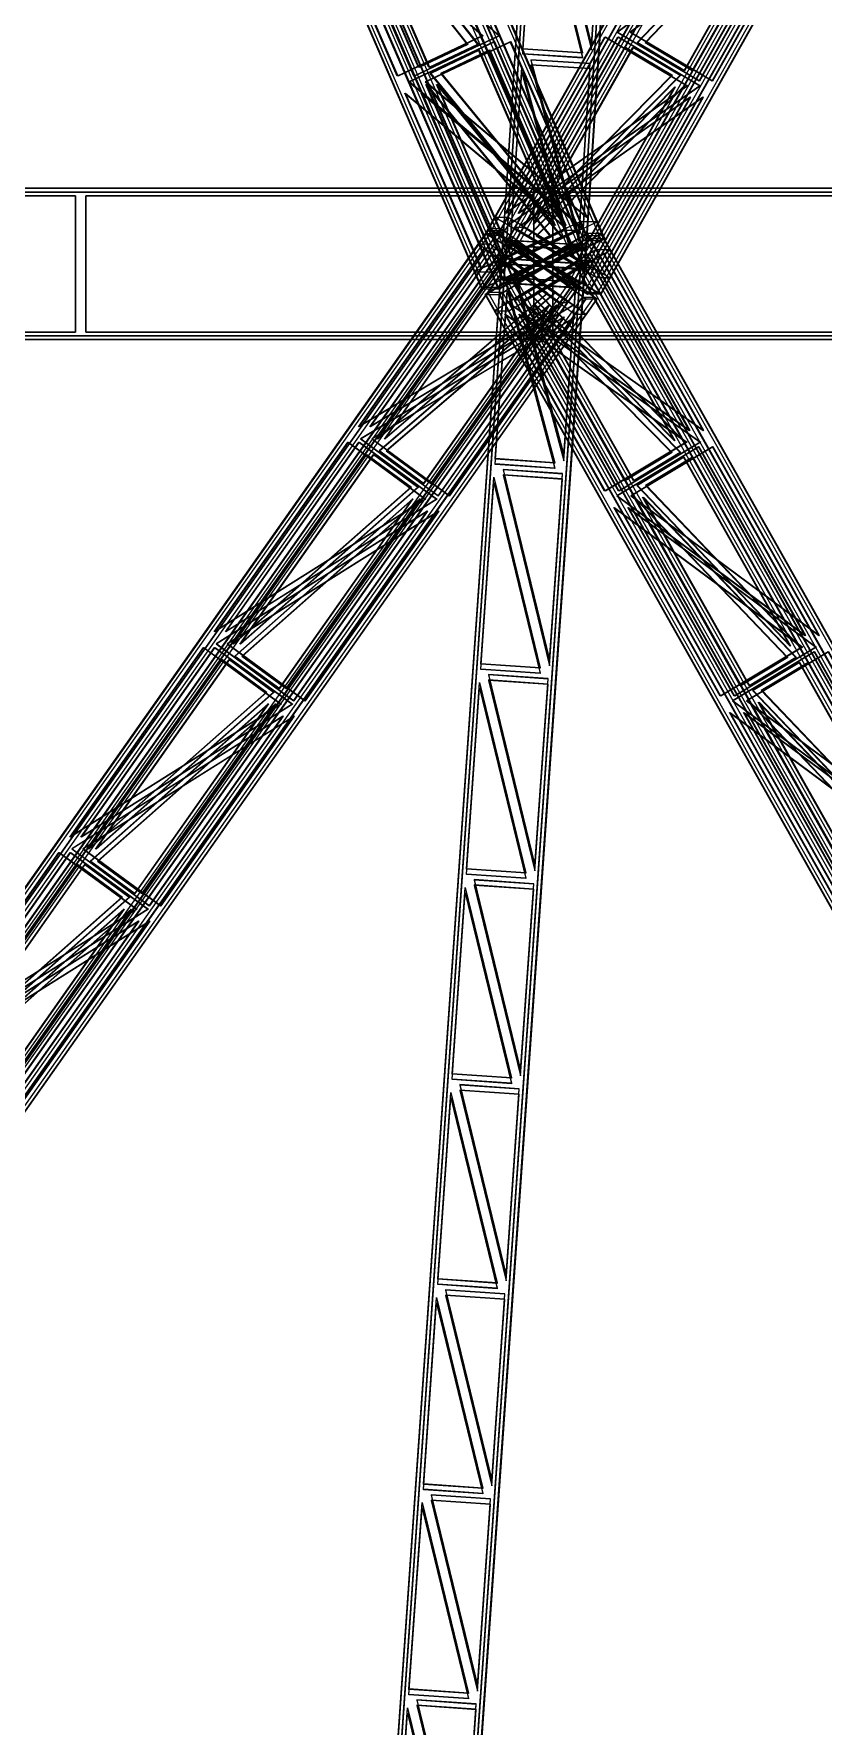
# Model space of a CAD drawing. Header units: millimetres. Extents: x -48000 to 1060615, y -2000 to 333000.
# Drawn here: x -10031 to -5857, y 85275 to 94216 of the extents above; entities that cross this region are included whole.
import ezdxf

# ---------------------------------------------------------------- set-up
doc = ezdxf.new("R2010")
doc.units = ezdxf.units.MM
doc.layers.add('D-STR-STRC', color=7, linetype='Continuous', lineweight=25)

msp = doc.modelspace()

# ---------------------------------------------------------------- linework, layer by layer
at = {"layer": 'D-STR-STRC'}
for points in [[(-7104.4, 93132.14), (-7662.77, 92867.86), (-13309.02, 105867.86), (-12750.65, 106132.14)], [(-7099.81, 93132.14), (-7658.18, 92867.86), (-13304.43, 105867.86), (-12746.06, 106132.14)], [(-7017.17, 93132.14), (-7575.54, 92867.86), (-13221.79, 105867.86), (-12663.42, 106132.14)], [(-7012.57, 93132.14), (-7570.95, 92867.86), (-13217.2, 105867.86), (-12658.82, 106132.14)], [(-7643.44, 93160.39), (-7103.79, 92839.61), (233.89, 105839.61), (-305.77, 106160.39)], [(-7639.85, 93160.39), (-7100.19, 92839.61), (237.48, 105839.61), (-302.17, 106160.39)], [(-7575.15, 93160.39), (-7035.5, 92839.61), (302.17, 105839.61), (-237.48, 106160.39)], [(-7571.56, 93160.39), (-7031.91, 92839.61), (305.77, 105839.61), (-233.89, 106160.39)], [(-7184.59, 93086.72), (-7551.02, 92913.28), (-13197.27, 105913.28), (-12830.84, 106086.72)], [(-7180, 93086.72), (-7546.43, 92913.28), (-13192.68, 105913.28), (-12826.25, 106086.72)], [(-7128.92, 93086.72), (-7495.35, 92913.28), (-13141.6, 105913.28), (-12775.17, 106086.72)], [(-7124.33, 93086.72), (-7490.76, 92913.28), (-13137.01, 105913.28), (-12770.58, 106086.72)], [(-7538.33, 93105.26), (-7184.19, 92894.74), (153.49, 105894.74), (-200.66, 106105.26)], [(-7534.74, 93105.26), (-7180.59, 92894.74), (157.08, 105894.74), (-197.06, 106105.26)], [(-7494.76, 93105.26), (-7140.61, 92894.74), (197.06, 105894.74), (-157.08, 106105.26)], [(-7491.16, 93105.26), (-7137.02, 92894.74), (200.66, 105894.74), (-153.49, 106105.26)], [(-7118.13, 93000.15), (-7557.22, 93028.24), (-6711.51, 106028.24), (-6272.42, 106000.15)], [(-7118.13, 93000.15), (-7557.22, 93028.24), (-6711.51, 106028.24), (-6272.42, 106000.15)], [(-7118.13, 92998.08), (-7557.22, 93026.17), (-6711.51, 106026.17), (-6272.42, 105998.08)], [(-7118.13, 92998.08), (-7557.22, 93026.17), (-6711.51, 106026.17), (-6272.42, 105998.08)], [(-7118.13, 92973.83), (-7557.22, 93001.92), (-6711.51, 106001.92), (-6272.42, 105973.83)], [(-7118.13, 92973.83), (-7557.22, 93001.92), (-6711.51, 106001.92), (-6272.42, 105973.83)], [(-7118.13, 92971.76), (-7557.22, 92999.85), (-6711.51, 105999.85), (-6272.42, 105971.76)], [(-7118.13, 92971.76), (-7557.22, 92999.85), (-6711.51, 105999.85), (-6272.42, 105971.76)], [(-7082.9, 94157.78), (-7018.87, 95142.15), (-7333.21, 95162.26)], [(-7082.9, 94157.78), (-7018.87, 95142.15), (-7333.21, 95162.26)], [(-7082.9, 94155.72), (-7018.87, 95140.09), (-7333.21, 95160.2)], [(-7082.9, 94155.72), (-7018.87, 95140.09), (-7333.21, 95160.2)], [(-7082.9, 94131.46), (-7018.87, 95115.83), (-7333.21, 95135.94)], [(-7082.9, 94131.46), (-7018.87, 95115.83), (-7333.21, 95135.94)], [(-7082.9, 94129.39), (-7018.87, 95113.77), (-7333.21, 95133.88)], [(-7082.9, 94129.39), (-7018.87, 95113.77), (-7333.21, 95133.88)], [(-7130.71, 94116.12), (-7445.05, 94136.23), (-7381.02, 95120.61)], [(-7130.71, 94116.12), (-7445.05, 94136.23), (-7381.02, 95120.61)], [(-7130.71, 94114.06), (-7445.05, 94134.17), (-7381.02, 95118.54)], [(-7130.71, 94114.06), (-7445.05, 94134.17), (-7381.02, 95118.54)], [(-7130.71, 94089.8), (-7445.05, 94109.91), (-7381.02, 95094.28)], [(-7130.71, 94089.8), (-7445.05, 94109.91), (-7381.02, 95094.28)], [(-7130.71, 94087.74), (-7445.05, 94107.85), (-7381.02, 95092.22)], [(-7130.71, 94087.74), (-7445.05, 94107.85), (-7381.02, 95092.22)], [(-7659.96, 94205.42), (-8109.28, 93992.76), (-8540.24, 94985.01)], [(-7655.37, 94205.42), (-8104.68, 93992.76), (-8535.65, 94985.01)], [(-7572.72, 94205.42), (-8022.04, 93992.76), (-8453, 94985.01)], [(-7568.13, 94205.42), (-8017.45, 93992.76), (-8448.41, 94985.01)], [(-7740.15, 94160), (-7997.52, 94038.18), (-8428.49, 95030.44)], [(-7735.56, 94160), (-7992.93, 94038.18), (-8423.89, 95030.44)], [(-7684.48, 94160), (-7941.85, 94038.18), (-8372.81, 95030.44)], [(-7679.89, 94160), (-7937.26, 94038.18), (-8368.22, 95030.44)], [(-6946.86, 94224.92), (-6512.61, 93966.79), (-5949.98, 94963.59)], [(-6943.27, 94224.92), (-6509.02, 93966.79), (-5946.39, 94963.59)], [(-6878.58, 94224.92), (-6444.33, 93966.79), (-5881.7, 94963.59)], [(-6874.98, 94224.92), (-6440.73, 93966.79), (-5878.1, 94963.59)], [(-6841.76, 94169.78), (-6593.01, 94021.92), (-6030.38, 95018.72)], [(-6838.16, 94169.78), (-6589.42, 94021.92), (-6026.79, 95018.72)], [(-6798.18, 94169.78), (-6549.43, 94021.92), (-5986.8, 95018.72)], [(-6794.59, 94169.78), (-6545.84, 94021.92), (-5983.21, 95018.72)], [(-7196.66, 93247.68), (-7598.94, 94173.91), (-8048.26, 93961.25)], [(-7192.07, 93247.68), (-7594.35, 94173.91), (-8043.67, 93961.25)], [(-7109.42, 93247.68), (-7511.71, 94173.91), (-7961.02, 93961.25)], [(-7104.83, 93247.68), (-7507.12, 94173.91), (-7956.43, 93961.25)], [(-7538.89, 93265.81), (-7011.67, 94199.88), (-6577.42, 93941.75)], [(-7535.3, 93265.81), (-7008.08, 94199.88), (-6573.83, 93941.75)], [(-7470.61, 93265.81), (-6943.38, 94199.88), (-6509.13, 93941.75)], [(-7467.01, 93265.81), (-6939.79, 94199.88), (-6505.54, 93941.75)], [(-7433.78, 93210.68), (-6906.56, 94144.75), (-6657.82, 93996.88)], [(-7430.19, 93210.68), (-6902.97, 94144.75), (-6654.22, 93996.88)], [(-7390.21, 93210.68), (-6862.99, 94144.75), (-6614.24, 93996.88)], [(-7386.61, 93210.68), (-6859.39, 94144.75), (-6610.65, 93996.88)], [(-7276.85, 93202.26), (-7679.13, 94128.49), (-7936.51, 94006.67)], [(-7272.25, 93202.26), (-7674.54, 94128.49), (-7931.91, 94006.67)], [(-7221.17, 93202.26), (-7623.46, 94128.49), (-7880.83, 94006.67)], [(-7216.58, 93202.26), (-7618.87, 94128.49), (-7876.24, 94006.67)], [(-7148.71, 93146.19), (-7089.34, 94058.82), (-7403.69, 94078.93)], [(-7148.71, 93146.19), (-7089.34, 94058.82), (-7403.69, 94078.93)], [(-7148.71, 93144.13), (-7089.34, 94056.76), (-7403.69, 94076.87)], [(-7148.71, 93144.13), (-7089.34, 94056.76), (-7403.69, 94076.87)], [(-7196.52, 93104.53), (-7510.86, 93124.64), (-7451.49, 94037.27)], [(-7196.52, 93104.53), (-7510.86, 93124.64), (-7451.49, 94037.27)], [(-7196.52, 93102.47), (-7510.86, 93122.58), (-7451.49, 94035.21)], [(-7196.52, 93102.47), (-7510.86, 93122.58), (-7451.49, 94035.21)], [(-7196.52, 93078.21), (-7510.86, 93098.32), (-7451.49, 94010.95)], [(-7196.52, 93078.21), (-7510.86, 93098.32), (-7451.49, 94010.95)], [(-7196.52, 93076.15), (-7510.86, 93096.26), (-7451.49, 94008.89)], [(-7196.52, 93076.15), (-7510.86, 93096.26), (-7451.49, 94008.89)], [(-7148.71, 93119.87), (-7089.34, 94032.5), (-7403.69, 94052.61)], [(-7148.71, 93119.87), (-7089.34, 94032.5), (-7403.69, 94052.61)], [(-7148.71, 93117.81), (-7089.34, 94030.44), (-7403.69, 94050.55)], [(-7148.71, 93117.81), (-7089.34, 94030.44), (-7403.69, 94050.55)], [(-7218.12, 93188.12), (-7667.43, 92975.45), (-8069.72, 93901.68)], [(-7213.53, 93188.12), (-7662.84, 92975.45), (-8065.13, 93901.68)], [(-7130.88, 93188.12), (-7580.2, 92975.45), (-7982.48, 93901.68)], [(-7126.29, 93188.12), (-7575.6, 92975.45), (-7977.89, 93901.68)], [(-7298.31, 93142.69), (-7555.68, 93020.88), (-7957.97, 93947.1)], [(-7293.71, 93142.69), (-7551.09, 93020.88), (-7953.37, 93947.1)], [(-7242.63, 93142.69), (-7500.01, 93020.88), (-7902.29, 93947.1)], [(-7238.04, 93142.69), (-7495.42, 93020.88), (-7897.7, 93947.1)], [(-7522.93, 93204.32), (-7088.67, 92946.19), (-6561.45, 93880.25)], [(-7519.33, 93204.32), (-7085.08, 92946.19), (-6557.86, 93880.25)], [(-7454.64, 93204.32), (-7020.39, 92946.19), (-6493.17, 93880.25)], [(-7451.05, 93204.32), (-7016.8, 92946.19), (-6489.57, 93880.25)], [(-7417.82, 93149.18), (-7169.07, 93001.32), (-6641.85, 93935.39)], [(-7414.22, 93149.18), (-7165.48, 93001.32), (-6638.26, 93935.39)], [(-7374.24, 93149.18), (-7125.5, 93001.32), (-6598.28, 93935.39)], [(-7370.65, 93149.18), (-7121.9, 93001.32), (-6594.68, 93935.39)], [(-14675.35, 93400), (-14675.35, 92600), (14675.35, 92600), (14675.35, 93400)], [(14675.35, 93400), (14675.35, 92600), (-14675.35, 92600), (-14675.35, 93400)], [(-12201.96, 93360), (-12201.96, 92640), (-9811.07, 92640), (-9811.07, 93360)], [(-9811.07, 93360), (-9811.07, 92640), (-12201.96, 92640), (-12201.96, 93360)], [(-9756.07, 93360), (-9756.07, 92640), (-7387.67, 92640), (-7387.67, 93360)], [(-7387.67, 93360), (-7387.67, 92640), (-9756.07, 92640), (-9756.07, 93360)], [(-7387.67, 93400), (-7387.67, 93400), (-7387.67, 92600), (-7387.67, 92600)], [(-7387.67, 93400), (-7387.67, 93400), (-7387.67, 92600), (-7387.67, 92600)], [(-7287.67, 93400), (-7287.67, 93400), (-7287.67, 92600), (-7287.67, 92600)], [(-7287.67, 93400), (-7287.67, 93400), (-7287.67, 92600), (-7287.67, 92600)], [(-7287.67, 93360), (-7287.67, 92640), (-4919.28, 92640), (-4919.28, 93360)], [(-4919.28, 93360), (-4919.28, 92640), (-7287.67, 92640), (-7287.67, 93360)], [(-16786.1, 80186.74), (-16276.4, 79813.26), (-7114.07, 92813.26), (-7623.78, 93186.74)], [(-16782.98, 80186.74), (-16273.27, 79813.26), (-7110.94, 92813.26), (-7620.65, 93186.74)], [(-16726.73, 80186.74), (-16217.02, 79813.26), (-7054.69, 92813.26), (-7564.4, 93186.74)], [(-16723.6, 80186.74), (-16213.9, 79813.26), (-7051.57, 92813.26), (-7561.28, 93186.74)], [(-7052.13, 93223.22), (-7143.96, 93223.22), (-7702.33, 92958.94), (-7610.5, 92958.94)], [(229.83, 80160.89), (-307.05, 79839.11), (-7644.72, 92839.11), (-7107.85, 93160.89)], [(-7030.62, 93160.89), (-7107.85, 93160.89), (-7644.72, 92839.11), (-7567.5, 92839.11)], [(233.69, 80160.89), (-303.19, 79839.11), (-7640.86, 92839.11), (-7103.99, 93160.89)], [(-7623.78, 93186.74), (-7561.28, 93186.74), (-7545.35, 93175.07), (-7607.85, 93175.07)], [(-7623.78, 93186.74), (-7561.28, 93186.74), (-7051.57, 92813.26), (-7114.07, 92813.26)], [(-7594.6, 93246.92), (-7522.72, 93246.92), (-6983.07, 92926.14), (-7054.95, 92926.14)], [(-7224.15, 93177.79), (-7163.88, 93177.79), (-7530.32, 93004.36), (-7590.58, 93004.36)], [(303.19, 80160.89), (-233.69, 79839.11), (-7571.36, 92839.11), (-7034.48, 93160.89)], [(307.05, 80160.89), (-229.83, 79839.11), (-7567.5, 92839.11), (-7030.62, 93160.89)], [(-7442.32, 93191.79), (-7489.49, 93191.79), (-7135.35, 92981.27), (-7088.17, 92981.27)], [(-7030.62, 93160.89), (-7107.85, 93160.89), (-7124.62, 93150.83), (-7047.4, 93150.83)], [(-16687.76, 80122.55), (-16353.26, 79877.45), (-7190.93, 92877.45), (-7525.43, 93122.55)], [(-16684.63, 80122.55), (-16350.13, 79877.45), (-7187.81, 92877.45), (-7522.31, 93122.55)], [(-16649.87, 80122.55), (-16315.37, 79877.45), (-7153.04, 92877.45), (-7487.54, 93122.55)], [(-16646.74, 80122.55), (-16312.24, 79877.45), (-7149.92, 92877.45), (-7484.41, 93122.55)], [(-8313.95, 92138.94), (-7649.16, 93082.19), (-7239, 92781.65)], [(-8310.83, 92138.94), (-7646.03, 93082.19), (-7235.87, 92781.65)], [(-8254.58, 92138.94), (-7589.78, 93082.19), (-7179.62, 92781.65)], [(-8251.46, 92138.94), (-7586.66, 93082.19), (-7176.5, 92781.65)], [(-7681.01, 93105.54), (-7618.51, 93105.54), (-7108.8, 92732.05), (-7171.3, 92732.05)], [(-7012.57, 93132.14), (-7104.4, 93132.14), (-7662.77, 92867.86), (-7570.95, 92867.86)], [(-7643.44, 93160.39), (-7571.56, 93160.39), (-7554.7, 93150.37), (-7626.58, 93150.37)], [(-7643.44, 93160.39), (-7571.56, 93160.39), (-7031.91, 92839.61), (-7103.79, 92839.61)], [(-6981.83, 93074.44), (-7059.06, 93074.44), (-7595.93, 92752.67), (-7518.71, 92752.67)], [(-7184.59, 93086.72), (-7124.33, 93086.72), (-7490.76, 92913.28), (-7551.02, 92913.28)], [(-7111.69, 93099.11), (-7111.69, 93070.72), (-7550.78, 93098.81), (-7550.78, 93127.2)], [(-7111.69, 93070.72), (-7111.69, 93099.11), (-7550.78, 93127.2), (-7550.78, 93098.81)], [(150.82, 80105.58), (-201.5, 79894.42), (-7539.18, 92894.42), (-7186.85, 93105.58)], [(-7186.85, 93105.58), (-7136.17, 93105.58), (-7488.5, 92894.42), (-7539.18, 92894.42)], [(-7491.16, 93105.26), (-7538.33, 93105.26), (-7521.47, 93095.23), (-7474.3, 93095.23)], [(-7491.16, 93105.26), (-7538.33, 93105.26), (-7184.19, 92894.74), (-7137.02, 92894.74)], [(154.69, 80105.58), (-197.64, 79894.42), (-7535.32, 92894.42), (-7182.99, 93105.58)], [(-7484.41, 93122.55), (-7525.43, 93122.55), (-7509.5, 93110.88), (-7468.49, 93110.88)], [(-7484.41, 93122.55), (-7525.43, 93122.55), (-7190.93, 92877.45), (-7149.92, 92877.45)], [(197.64, 80105.58), (-154.69, 79894.42), (-7492.36, 92894.42), (-7140.03, 93105.58)], [(201.5, 80105.58), (-150.82, 79894.42), (-7488.5, 92894.42), (-7136.17, 93105.58)], [(-7186.85, 93105.58), (-7136.17, 93105.58), (-7152.95, 93095.53), (-7203.63, 93095.53)], [(-7184.59, 93086.72), (-7124.33, 93086.72), (-7141.78, 93078.46), (-7202.04, 93078.46)], [(-7012.57, 93132.14), (-7104.4, 93132.14), (-7121.85, 93123.88), (-7030.02, 93123.88)], [(-8030.53, 80000.18), (-8469.47, 80030.39), (-7557.15, 93030.39), (-7118.2, 93000.18)], [(-8030.53, 80000.18), (-8469.47, 80030.39), (-7557.15, 93030.39), (-7118.2, 93000.18)], [(-8030.53, 79997.96), (-8469.47, 80028.17), (-7557.15, 93028.17), (-7118.2, 92997.96)], [(-8030.53, 79997.96), (-8469.47, 80028.17), (-7557.15, 93028.17), (-7118.2, 92997.96)], [(-8030.53, 79971.83), (-8469.47, 80002.04), (-7557.15, 93002.04), (-7118.2, 92971.83)], [(-8030.53, 79971.83), (-8469.47, 80002.04), (-7557.15, 93002.04), (-7118.2, 92971.83)], [(-8030.53, 79969.61), (-8469.47, 79999.82), (-7557.15, 92999.82), (-7118.2, 92969.61)], [(-8030.53, 79969.61), (-8469.47, 79999.82), (-7557.15, 92999.82), (-7118.2, 92969.61)], [(-8215.61, 92074.75), (-7550.81, 93018), (-7315.86, 92845.85)], [(-8212.48, 92074.75), (-7547.68, 93018), (-7312.74, 92845.85)], [(-8177.72, 92074.75), (-7512.92, 93018), (-7277.97, 92845.85)], [(-8174.59, 92074.75), (-7509.79, 93018), (-7274.85, 92845.85)], [(-7541.65, 93041.34), (-7582.66, 93041.34), (-7248.17, 92796.24), (-7207.15, 92796.24)], [(-7537.26, 93026.96), (-7537.26, 92998.58), (-7557.22, 92999.85), (-7557.22, 93028.24)], [(-7118.13, 93000.15), (-7118.13, 92971.76), (-7557.22, 92999.85), (-7557.22, 93028.24)], [(-7537.26, 92998.58), (-7537.26, 93026.96), (-7557.22, 93028.24), (-7557.22, 92999.85)], [(-7118.13, 92971.76), (-7118.13, 93000.15), (-7557.22, 93028.24), (-7557.22, 92999.85)], [(-7537.19, 93029.02), (-7537.19, 92998.44), (-7557.15, 92999.82), (-7557.15, 93030.39)], [(-7118.2, 93000.18), (-7118.2, 92969.61), (-7557.15, 92999.82), (-7557.15, 93030.39)], [(-7537.19, 92998.44), (-7537.19, 93029.02), (-7557.15, 93030.39), (-7557.15, 92999.82)], [(-7118.2, 92969.61), (-7118.2, 93000.18), (-7557.15, 93030.39), (-7557.15, 92999.82)], [(-6565.3, 92120.11), (-7092.61, 93054.33), (-7524.63, 92795.41)], [(-6561.44, 92120.11), (-7088.75, 93054.33), (-7520.77, 92795.41)], [(-7138.06, 93019.14), (-7087.38, 93019.14), (-7439.71, 92807.98), (-7490.39, 92807.98)], [(-6491.94, 92120.11), (-7019.25, 93054.33), (-7451.27, 92795.41)], [(-6488.08, 92120.11), (-7015.39, 93054.33), (-7447.41, 92795.41)], [(-6644.31, 92064.81), (-7171.61, 92999.03), (-7419.08, 92850.71)], [(-6640.44, 92064.81), (-7167.75, 92999.03), (-7415.22, 92850.71)], [(-6597.49, 92064.81), (-7124.8, 92999.03), (-7372.27, 92850.71)], [(-6593.63, 92064.81), (-7120.94, 92999.03), (-7368.4, 92850.71)], [(-7118.2, 93000.18), (-7118.2, 92969.61), (-7138.16, 92970.98), (-7138.16, 93001.56)], [(-7118.2, 92969.61), (-7118.2, 93000.18), (-7138.16, 93001.56), (-7138.16, 92970.98)], [(-7118.13, 93000.15), (-7118.13, 92971.76), (-7138.09, 92973.04), (-7138.09, 93001.42)], [(-7118.13, 92971.76), (-7118.13, 93000.15), (-7138.09, 93001.42), (-7138.09, 92973.04)], [(-7125.14, 92901.39), (-7125.14, 92870.81), (-7564.08, 92901.02), (-7564.08, 92931.6)], [(-7125.14, 92870.81), (-7125.14, 92901.39), (-7564.08, 92931.6), (-7564.08, 92901.02)], [(-7533.57, 92921.54), (-7473.31, 92921.54), (-7490.76, 92913.28), (-7551.02, 92913.28)], [(-7522.4, 92904.47), (-7471.72, 92904.47), (-7488.5, 92894.42), (-7539.18, 92894.42)], [(-7229.11, 91991.22), (-7165.04, 92904.14), (-7479.28, 92925.77)], [(-7229.11, 91991.22), (-7165.04, 92904.14), (-7479.28, 92925.77)], [(-7229.11, 91989), (-7165.04, 92901.92), (-7479.28, 92923.54)], [(-7229.11, 91989), (-7165.04, 92901.92), (-7479.28, 92923.54)], [(-7229.11, 91962.87), (-7165.04, 92875.79), (-7479.28, 92897.41)], [(-7229.11, 91962.87), (-7165.04, 92875.79), (-7479.28, 92897.41)], [(-7229.11, 91960.64), (-7165.04, 92873.56), (-7479.28, 92895.19)], [(-7229.11, 91960.64), (-7165.04, 92873.56), (-7479.28, 92895.19)], [(-7153.88, 92904.77), (-7201.05, 92904.77), (-7184.19, 92894.74), (-7137.02, 92894.74)], [(-7553.5, 92876.12), (-7645.33, 92876.12), (-7662.77, 92867.86), (-7570.95, 92867.86)], [(-7550.73, 92849.17), (-7627.95, 92849.17), (-7644.72, 92839.11), (-7567.5, 92839.11)], [(-7277.12, 91949.85), (-7591.36, 91971.48), (-7527.29, 92884.4)], [(-7277.12, 91949.85), (-7591.36, 91971.48), (-7527.29, 92884.4)], [(-7277.12, 91947.63), (-7591.36, 91969.26), (-7527.29, 92882.18)], [(-7277.12, 91947.63), (-7591.36, 91969.26), (-7527.29, 92882.18)], [(-7277.12, 91921.5), (-7591.36, 91943.13), (-7527.29, 92856.05)], [(-7277.12, 91921.5), (-7591.36, 91943.13), (-7527.29, 92856.05)], [(-7277.12, 91919.28), (-7591.36, 91940.9), (-7527.29, 92853.82)], [(-7277.12, 91919.28), (-7591.36, 91940.9), (-7527.29, 92853.82)], [(-7165.85, 92889.12), (-7206.86, 92889.12), (-7190.93, 92877.45), (-7149.92, 92877.45)], [(-7130, 92824.93), (-7067.5, 92824.93), (-7051.57, 92813.26), (-7114.07, 92813.26)], [(-7120.65, 92849.63), (-7048.77, 92849.63), (-7031.91, 92839.61), (-7103.79, 92839.61)], [(-8303.87, 92076.14), (-7893.71, 91775.6), (-7228.92, 92718.85)], [(-8300.75, 92076.14), (-7890.59, 91775.6), (-7225.79, 92718.85)], [(-8244.5, 92076.14), (-7834.34, 91775.6), (-7169.54, 92718.85)], [(-8241.37, 92076.14), (-7831.21, 91775.6), (-7166.42, 92718.85)], [(-8205.52, 92011.95), (-7970.58, 91839.79), (-7305.78, 92783.04)], [(-8202.4, 92011.95), (-7967.45, 91839.79), (-7302.65, 92783.04)], [(-8167.63, 92011.95), (-7932.69, 91839.79), (-7267.89, 92783.04)], [(-8164.51, 92011.95), (-7929.56, 91839.79), (-7264.76, 92783.04)], [(-6581.1, 92058.59), (-7013.11, 91799.66), (-7540.42, 92733.88)], [(-6577.23, 92058.59), (-7009.25, 91799.66), (-7536.56, 92733.88)], [(-6507.73, 92058.59), (-6939.75, 91799.66), (-7467.06, 92733.88)], [(-6503.87, 92058.59), (-6935.89, 91799.66), (-7463.2, 92733.88)], [(-6660.1, 92003.28), (-6907.57, 91854.97), (-7434.87, 92789.19)], [(-6656.24, 92003.28), (-6903.7, 91854.97), (-7431.01, 92789.19)], [(-6613.28, 92003.28), (-6860.75, 91854.97), (-7388.06, 92789.19)], [(-6609.42, 92003.28), (-6856.89, 91854.97), (-7384.2, 92789.19)], [(-9077.48, 91055.61), (-8371.19, 92057.74), (-7961.03, 91757.2)], [(-9074.36, 91055.61), (-8368.06, 92057.74), (-7957.91, 91757.2)], [(-9018.11, 91055.61), (-8311.81, 92057.74), (-7901.66, 91757.2)], [(-9014.98, 91055.61), (-8308.69, 92057.74), (-7898.53, 91757.2)], [(-5953.83, 91036.78), (-6516.51, 92033.67), (-6948.53, 91774.74)], [(-5949.97, 91036.78), (-6512.65, 92033.67), (-6944.67, 91774.74)], [(-5880.47, 91036.78), (-6443.15, 92033.67), (-6875.17, 91774.74)], [(-5876.61, 91036.78), (-6439.29, 92033.67), (-6871.31, 91774.74)], [(-8979.13, 90991.42), (-8272.84, 91993.54), (-8037.9, 91821.39)], [(-8976.01, 90991.42), (-8269.71, 91993.54), (-8034.77, 91821.39)], [(-8941.24, 90991.42), (-8234.95, 91993.54), (-8000.01, 91821.39)], [(-8938.12, 90991.42), (-8231.82, 91993.54), (-7996.88, 91821.39)], [(-7305.14, 90907.89), (-7236.04, 91892.43), (-7550.28, 91914.06)], [(-7305.14, 90907.89), (-7236.04, 91892.43), (-7550.28, 91914.06)], [(-7305.14, 90905.66), (-7236.04, 91890.21), (-7550.28, 91911.83)], [(-7305.14, 90905.66), (-7236.04, 91890.21), (-7550.28, 91911.83)], [(-6032.83, 90981.47), (-6595.51, 91978.37), (-6842.98, 91830.05)], [(-6028.97, 90981.47), (-6591.65, 91978.37), (-6839.12, 91830.05)], [(-5986.02, 90981.47), (-6548.7, 91978.37), (-6796.17, 91830.05)], [(-5982.16, 90981.47), (-6544.84, 91978.37), (-6792.3, 91830.05)], [(-7353.15, 90866.52), (-7667.39, 90888.15), (-7598.29, 91872.69)], [(-7353.15, 90866.52), (-7667.39, 90888.15), (-7598.29, 91872.69)], [(-7353.15, 90864.3), (-7667.39, 90885.92), (-7598.29, 91870.47)], [(-7353.15, 90864.3), (-7667.39, 90885.92), (-7598.29, 91870.47)], [(-7353.15, 90838.17), (-7667.39, 90859.79), (-7598.29, 91844.34)], [(-7353.15, 90838.17), (-7667.39, 90859.79), (-7598.29, 91844.34)], [(-7353.15, 90835.94), (-7667.39, 90857.57), (-7598.29, 91842.11)], [(-7353.15, 90835.94), (-7667.39, 90857.57), (-7598.29, 91842.11)], [(-7305.14, 90879.53), (-7236.04, 91864.08), (-7550.28, 91885.7)], [(-7305.14, 90879.53), (-7236.04, 91864.08), (-7550.28, 91885.7)], [(-7305.14, 90877.31), (-7236.04, 91861.85), (-7550.28, 91883.48)], [(-7305.14, 90877.31), (-7236.04, 91861.85), (-7550.28, 91883.48)], [(-8969.05, 90928.61), (-8734.11, 90756.46), (-8027.81, 91758.58)], [(-8965.92, 90928.61), (-8730.98, 90756.46), (-8024.69, 91758.58)], [(-8931.16, 90928.61), (-8696.22, 90756.46), (-7989.92, 91758.58)], [(-8928.03, 90928.61), (-8693.09, 90756.46), (-7986.8, 91758.58)], [(-6048.63, 90919.95), (-6296.09, 90771.63), (-6858.78, 91768.53)], [(-6044.76, 90919.95), (-6292.23, 90771.63), (-6854.91, 91768.53)], [(-6001.81, 90919.95), (-6249.28, 90771.63), (-6811.96, 91768.53)], [(-5997.95, 90919.95), (-6245.42, 90771.63), (-6808.1, 91768.53)], [(-9067.4, 90992.8), (-8657.24, 90692.26), (-7950.95, 91694.39)], [(-9064.27, 90992.8), (-8654.12, 90692.26), (-7947.82, 91694.39)], [(-9008.02, 90992.8), (-8597.87, 90692.26), (-7891.57, 91694.39)], [(-9004.9, 90992.8), (-8594.74, 90692.26), (-7888.45, 91694.39)], [(-5969.62, 90975.26), (-6401.64, 90716.33), (-6964.32, 91713.22)], [(-5965.76, 90975.26), (-6397.78, 90716.33), (-6960.46, 91713.22)], [(-5896.26, 90975.26), (-6328.28, 90716.33), (-6890.96, 91713.22)], [(-5892.4, 90975.26), (-6324.42, 90716.33), (-6887.1, 91713.22)], [(-9841.01, 89972.28), (-9134.72, 90974.4), (-8724.56, 90673.86)], [(-9837.88, 89972.28), (-9131.59, 90974.4), (-8721.43, 90673.86)], [(-9781.63, 89972.28), (-9075.34, 90974.4), (-8665.18, 90673.86)], [(-9778.51, 89972.28), (-9072.22, 90974.4), (-8662.06, 90673.86)], [(-5342.36, 89953.45), (-5905.04, 90950.34), (-6337.06, 90691.41)], [(-5338.49, 89953.45), (-5901.18, 90950.34), (-6333.2, 90691.41)], [(-5268.99, 89953.45), (-5831.68, 90950.34), (-6263.7, 90691.41)], [(-5265.13, 89953.45), (-5827.82, 90950.34), (-6259.84, 90691.41)], [(-9742.66, 89908.08), (-9036.37, 90910.21), (-8801.42, 90738.05)], [(-9739.54, 89908.08), (-9033.24, 90910.21), (-8798.3, 90738.05)], [(-9704.77, 89908.08), (-8998.48, 90910.21), (-8763.53, 90738.05)], [(-9701.65, 89908.08), (-8995.35, 90910.21), (-8760.41, 90738.05)], [(-5421.36, 89898.14), (-5984.04, 90895.03), (-6231.51, 90746.72)], [(-5417.5, 89898.14), (-5980.18, 90895.03), (-6227.65, 90746.72)], [(-5374.54, 89898.14), (-5937.23, 90895.03), (-6184.69, 90746.72)], [(-5370.68, 89898.14), (-5933.36, 90895.03), (-6180.83, 90746.72)], [(-7429.17, 89783.19), (-7743.42, 89804.82), (-7674.32, 90789.36)], [(-7429.17, 89783.19), (-7743.42, 89804.82), (-7674.32, 90789.36)], [(-7429.17, 89780.96), (-7743.42, 89802.59), (-7674.32, 90787.13)], [(-7429.17, 89780.96), (-7743.42, 89802.59), (-7674.32, 90787.13)], [(-7429.17, 89754.83), (-7743.42, 89776.46), (-7674.32, 90761)], [(-7429.17, 89754.83), (-7743.42, 89776.46), (-7674.32, 90761)], [(-7429.17, 89752.61), (-7743.42, 89774.24), (-7674.32, 90758.78)], [(-7429.17, 89752.61), (-7743.42, 89774.24), (-7674.32, 90758.78)], [(-7381.16, 89824.55), (-7312.07, 90809.1), (-7626.31, 90830.72)], [(-7381.16, 89824.55), (-7312.07, 90809.1), (-7626.31, 90830.72)], [(-7381.16, 89822.33), (-7312.07, 90806.87), (-7626.31, 90828.5)], [(-7381.16, 89822.33), (-7312.07, 90806.87), (-7626.31, 90828.5)], [(-7381.16, 89796.2), (-7312.07, 90780.74), (-7626.31, 90802.37)], [(-7381.16, 89796.2), (-7312.07, 90780.74), (-7626.31, 90802.37)], [(-7381.16, 89793.98), (-7312.07, 90778.52), (-7626.31, 90800.15)], [(-7381.16, 89793.98), (-7312.07, 90778.52), (-7626.31, 90800.15)], [(-9732.58, 89845.28), (-9497.63, 89673.12), (-8791.34, 90675.25)], [(-9729.45, 89845.28), (-9494.51, 89673.12), (-8788.21, 90675.25)], [(-9694.69, 89845.28), (-9459.74, 89673.12), (-8753.45, 90675.25)], [(-9691.56, 89845.28), (-9456.62, 89673.12), (-8750.32, 90675.25)], [(-5437.15, 89836.62), (-5684.62, 89688.3), (-6247.3, 90685.19)], [(-5433.29, 89836.62), (-5680.76, 89688.3), (-6243.44, 90685.19)], [(-5390.34, 89836.62), (-5637.8, 89688.3), (-6200.49, 90685.19)], [(-5386.48, 89836.62), (-5633.94, 89688.3), (-6196.63, 90685.19)], [(-9830.93, 89909.47), (-9420.77, 89608.93), (-8714.48, 90611.06)], [(-9827.8, 89909.47), (-9417.64, 89608.93), (-8711.35, 90611.06)], [(-9771.55, 89909.47), (-9361.39, 89608.93), (-8655.1, 90611.06)], [(-9768.43, 89909.47), (-9358.27, 89608.93), (-8651.98, 90611.06)], [(-5358.15, 89891.92), (-5790.17, 89633), (-6352.85, 90629.89)], [(-5354.29, 89891.92), (-5786.31, 89633), (-6348.99, 90629.89)], [(-5284.79, 89891.92), (-5716.81, 89633), (-6279.49, 90629.89)], [(-5280.93, 89891.92), (-5712.95, 89633), (-6275.63, 90629.89)], [(-10604.54, 88888.94), (-9898.24, 89891.07), (-9488.09, 89590.53)], [(-10601.41, 88888.94), (-9895.12, 89891.07), (-9484.96, 89590.53)], [(-10545.16, 88888.94), (-9838.87, 89891.07), (-9428.71, 89590.53)], [(-10542.04, 88888.94), (-9835.74, 89891.07), (-9425.59, 89590.53)], [(-10506.19, 88824.75), (-9799.89, 89826.88), (-9564.95, 89654.72)], [(-10503.06, 88824.75), (-9796.77, 89826.88), (-9561.83, 89654.72)], [(-10468.3, 88824.75), (-9762, 89826.88), (-9527.06, 89654.72)], [(-10465.17, 88824.75), (-9758.88, 89826.88), (-9523.93, 89654.72)], [(-7505.2, 88699.85), (-7819.44, 88721.48), (-7750.35, 89706.02)], [(-7505.2, 88699.85), (-7819.44, 88721.48), (-7750.35, 89706.02)], [(-7505.2, 88697.63), (-7819.44, 88719.26), (-7750.35, 89703.8)], [(-7505.2, 88697.63), (-7819.44, 88719.26), (-7750.35, 89703.8)], [(-7505.2, 88671.5), (-7819.44, 88693.13), (-7750.35, 89677.67)], [(-7505.2, 88671.5), (-7819.44, 88693.13), (-7750.35, 89677.67)], [(-7505.2, 88669.28), (-7819.44, 88690.9), (-7750.35, 89675.45)], [(-7505.2, 88669.28), (-7819.44, 88690.9), (-7750.35, 89675.45)], [(-7457.19, 88741.22), (-7388.1, 89725.76), (-7702.34, 89747.39)], [(-7457.19, 88741.22), (-7388.1, 89725.76), (-7702.34, 89747.39)], [(-7457.19, 88739), (-7388.1, 89723.54), (-7702.34, 89745.17)], [(-7457.19, 88739), (-7388.1, 89723.54), (-7702.34, 89745.17)], [(-7457.19, 88712.87), (-7388.1, 89697.41), (-7702.34, 89719.04)], [(-7457.19, 88712.87), (-7388.1, 89697.41), (-7702.34, 89719.04)], [(-7457.19, 88710.64), (-7388.1, 89695.18), (-7702.34, 89716.81)], [(-7457.19, 88710.64), (-7388.1, 89695.18), (-7702.34, 89716.81)], [(-10496.1, 88761.95), (-10261.16, 88589.79), (-9554.87, 89591.92)], [(-10492.98, 88761.95), (-10258.03, 88589.79), (-9551.74, 89591.92)], [(-10458.21, 88761.95), (-10223.27, 88589.79), (-9516.98, 89591.92)], [(-10455.09, 88761.95), (-10220.14, 88589.79), (-9513.85, 89591.92)], [(-10594.45, 88826.14), (-10184.3, 88525.6), (-9478, 89527.72)], [(-10591.33, 88826.14), (-10181.17, 88525.6), (-9474.88, 89527.72)], [(-10535.08, 88826.14), (-10124.92, 88525.6), (-9418.63, 89527.72)], [(-10531.95, 88826.14), (-10121.8, 88525.6), (-9415.5, 89527.72)], [(-7581.23, 87616.52), (-7895.47, 87638.15), (-7826.38, 88622.69)], [(-7581.23, 87616.52), (-7895.47, 87638.15), (-7826.38, 88622.69)], [(-7581.23, 87614.3), (-7895.47, 87635.92), (-7826.38, 88620.47)], [(-7581.23, 87614.3), (-7895.47, 87635.92), (-7826.38, 88620.47)], [(-7533.22, 87657.89), (-7464.12, 88642.43), (-7778.36, 88664.06)], [(-7533.22, 87657.89), (-7464.12, 88642.43), (-7778.36, 88664.06)], [(-7533.22, 87655.66), (-7464.12, 88640.21), (-7778.36, 88661.83)], [(-7533.22, 87655.66), (-7464.12, 88640.21), (-7778.36, 88661.83)], [(-7533.22, 87629.53), (-7464.12, 88614.08), (-7778.36, 88635.7)], [(-7533.22, 87629.53), (-7464.12, 88614.08), (-7778.36, 88635.7)], [(-7533.22, 87627.31), (-7464.12, 88611.85), (-7778.36, 88633.48)], [(-7533.22, 87627.31), (-7464.12, 88611.85), (-7778.36, 88633.48)], [(-7581.23, 87588.17), (-7895.47, 87609.79), (-7826.38, 88594.34)], [(-7581.23, 87588.17), (-7895.47, 87609.79), (-7826.38, 88594.34)], [(-7581.23, 87585.94), (-7895.47, 87607.57), (-7826.38, 88592.11)], [(-7581.23, 87585.94), (-7895.47, 87607.57), (-7826.38, 88592.11)], [(-7657.26, 86533.19), (-7971.5, 86554.82), (-7902.4, 87539.36)], [(-7657.26, 86533.19), (-7971.5, 86554.82), (-7902.4, 87539.36)], [(-7657.26, 86530.96), (-7971.5, 86552.59), (-7902.4, 87537.13)], [(-7657.26, 86530.96), (-7971.5, 86552.59), (-7902.4, 87537.13)], [(-7609.24, 86574.55), (-7540.15, 87559.1), (-7854.39, 87580.72)], [(-7609.24, 86574.55), (-7540.15, 87559.1), (-7854.39, 87580.72)], [(-7609.24, 86572.33), (-7540.15, 87556.87), (-7854.39, 87578.5)], [(-7609.24, 86572.33), (-7540.15, 87556.87), (-7854.39, 87578.5)], [(-7609.24, 86546.2), (-7540.15, 87530.74), (-7854.39, 87552.37)], [(-7609.24, 86546.2), (-7540.15, 87530.74), (-7854.39, 87552.37)], [(-7609.24, 86543.98), (-7540.15, 87528.52), (-7854.39, 87550.15)], [(-7609.24, 86543.98), (-7540.15, 87528.52), (-7854.39, 87550.15)], [(-7657.26, 86504.83), (-7971.5, 86526.46), (-7902.4, 87511)], [(-7657.26, 86504.83), (-7971.5, 86526.46), (-7902.4, 87511)], [(-7657.26, 86502.61), (-7971.5, 86524.24), (-7902.4, 87508.78)], [(-7657.26, 86502.61), (-7971.5, 86524.24), (-7902.4, 87508.78)], [(-7733.28, 85449.85), (-8047.52, 85471.48), (-7978.43, 86456.02)], [(-7733.28, 85449.85), (-8047.52, 85471.48), (-7978.43, 86456.02)], [(-7685.27, 85491.22), (-7616.18, 86475.76), (-7930.42, 86497.39)], [(-7685.27, 85491.22), (-7616.18, 86475.76), (-7930.42, 86497.39)], [(-7685.27, 85489), (-7616.18, 86473.54), (-7930.42, 86495.17)], [(-7685.27, 85489), (-7616.18, 86473.54), (-7930.42, 86495.17)], [(-7685.27, 85462.87), (-7616.18, 86447.41), (-7930.42, 86469.04)], [(-7685.27, 85462.87), (-7616.18, 86447.41), (-7930.42, 86469.04)], [(-7685.27, 85460.64), (-7616.18, 86445.18), (-7930.42, 86466.81)], [(-7685.27, 85460.64), (-7616.18, 86445.18), (-7930.42, 86466.81)], [(-7733.28, 85447.63), (-8047.52, 85469.26), (-7978.43, 86453.8)], [(-7733.28, 85447.63), (-8047.52, 85469.26), (-7978.43, 86453.8)], [(-7733.28, 85421.5), (-8047.52, 85443.13), (-7978.43, 86427.67)], [(-7733.28, 85421.5), (-8047.52, 85443.13), (-7978.43, 86427.67)], [(-7733.28, 85419.28), (-8047.52, 85440.9), (-7978.43, 86425.45)], [(-7733.28, 85419.28), (-8047.52, 85440.9), (-7978.43, 86425.45)], [(-7761.3, 84407.89), (-7692.2, 85392.43), (-8006.45, 85414.06)], [(-7761.3, 84407.89), (-7692.2, 85392.43), (-8006.45, 85414.06)], [(-7761.3, 84405.66), (-7692.2, 85390.21), (-8006.45, 85411.83)], [(-7761.3, 84405.66), (-7692.2, 85390.21), (-8006.45, 85411.83)], [(-7761.3, 84379.53), (-7692.2, 85364.08), (-8006.45, 85385.7)], [(-7761.3, 84379.53), (-7692.2, 85364.08), (-8006.45, 85385.7)], [(-7761.3, 84377.31), (-7692.2, 85361.85), (-8006.45, 85383.48)], [(-7761.3, 84377.31), (-7692.2, 85361.85), (-8006.45, 85383.48)], [(-7809.31, 84366.52), (-8123.55, 84388.15), (-8054.46, 85372.69)], [(-7809.31, 84366.52), (-8123.55, 84388.15), (-8054.46, 85372.69)], [(-7809.31, 84364.3), (-8123.55, 84385.92), (-8054.46, 85370.47)], [(-7809.31, 84364.3), (-8123.55, 84385.92), (-8054.46, 85370.47)], [(-7809.31, 84338.17), (-8123.55, 84359.79), (-8054.46, 85344.34)], [(-7809.31, 84338.17), (-8123.55, 84359.79), (-8054.46, 85344.34)], [(-7809.31, 84335.94), (-8123.55, 84357.57), (-8054.46, 85342.11)], [(-7809.31, 84335.94), (-8123.55, 84357.57), (-8054.46, 85342.11)]]:
    msp.add_lwpolyline(points, close=True, dxfattribs=at)
for points in [[(-7104.4, 93132.14), (-12750.65, 106132.14)], [(-7012.57, 93132.14), (-12658.82, 106132.14)], [(-7643.44, 93160.39), (-305.77, 106160.39)], [(-7626.58, 93150.37), (-288.9, 106150.37)], [(-7571.56, 93160.39), (-233.89, 106160.39)], [(-7554.7, 93150.37), (-217.02, 106150.37)], [(-7202.04, 93078.46), (-12848.29, 106078.46)], [(-7184.59, 93086.72), (-12830.84, 106086.72)], [(-7141.78, 93078.46), (-12788.03, 106078.46)], [(-7124.33, 93086.72), (-12770.58, 106086.72)], [(-7121.85, 93123.88), (-12768.1, 106123.88)], [(-7030.02, 93123.88), (-12676.27, 106123.88)], [(-7538.33, 93105.26), (-200.66, 106105.26)], [(-7521.47, 93095.23), (-183.79, 106095.23)], [(-7491.16, 93105.26), (-153.49, 106105.26)], [(-7474.3, 93095.23), (-136.62, 106095.23)], [(-7557.22, 93028.24), (-6711.51, 106028.24)], [(-7557.22, 93028.24), (-6711.51, 106028.24)], [(-7557.22, 92999.85), (-6711.51, 105999.85)], [(-7557.22, 92999.85), (-6711.51, 105999.85)], [(-7537.26, 93026.96), (-6691.55, 106026.96)], [(-7537.26, 93026.96), (-6691.55, 106026.96)], [(-7537.26, 92998.58), (-6691.55, 105998.58)], [(-7537.26, 92998.58), (-6691.55, 105998.58)], [(-7138.09, 93001.42), (-6292.38, 106001.42)], [(-7138.09, 93001.42), (-6292.38, 106001.42)], [(-7138.09, 92973.04), (-6292.38, 105973.04)], [(-7138.09, 92973.04), (-6292.38, 105973.04)], [(-7118.13, 93000.15), (-6272.42, 106000.15)], [(-7118.13, 93000.15), (-6272.42, 106000.15)], [(-7118.13, 92971.76), (-6272.42, 105971.76)], [(-7118.13, 92971.76), (-6272.42, 105971.76)], [(-7662.77, 92867.86), (-13309.02, 105867.86)], [(-7645.33, 92876.12), (-13291.58, 105876.12)], [(-7570.95, 92867.86), (-13217.2, 105867.86)], [(-7553.5, 92876.12), (-13199.75, 105876.12)], [(-7551.02, 92913.28), (-13197.27, 105913.28)], [(-7533.57, 92921.54), (-13179.82, 105921.54)], [(-7490.76, 92913.28), (-13137.01, 105913.28)], [(-7473.31, 92921.54), (-13119.56, 105921.54)], [(-7201.05, 92904.77), (136.62, 105904.77)], [(-7184.19, 92894.74), (153.49, 105894.74)], [(-7153.88, 92904.77), (183.79, 105904.77)], [(-7137.02, 92894.74), (200.66, 105894.74)], [(-7120.65, 92849.63), (217.02, 105849.63)], [(-7103.79, 92839.61), (233.89, 105839.61)], [(-7048.77, 92849.63), (288.9, 105849.63)], [(-7031.91, 92839.61), (305.77, 105839.61)], [(-14675.35, 93400), (14675.35, 93400)], [(14675.35, 93400), (-14675.35, 93400)], [(-14675.35, 93380), (14675.35, 93380)], [(14675.35, 93380), (-14675.35, 93380)], [(-7387.67, 93400), (-7287.67, 93400)], [(-7287.67, 93400), (-7387.67, 93400)], [(-16786.1, 80186.74), (-7623.78, 93186.74)], [(-16770.18, 80175.07), (-7607.85, 93175.07)], [(-16723.6, 80186.74), (-7561.28, 93186.74)], [(-16707.68, 80175.07), (-7545.35, 93175.07)], [(-7681.01, 93105.54), (-7623.78, 93186.74)], [(-7643.44, 93160.39), (-7594.6, 93246.92)], [(-7618.51, 93105.54), (-7561.28, 93186.74)], [(-7571.56, 93160.39), (-7522.72, 93246.92)], [(-7538.33, 93105.26), (-7489.49, 93191.79)], [(-7491.16, 93105.26), (-7442.32, 93191.79)], [(-7184.59, 93086.72), (-7224.15, 93177.79)], [(-7124.33, 93086.72), (-7163.88, 93177.79)], [(-7104.4, 93132.14), (-7143.96, 93223.22)], [(229.83, 80160.89), (-7107.85, 93160.89)], [(-7059.06, 93074.44), (-7107.85, 93160.89)], [(-7012.57, 93132.14), (-7052.13, 93223.22)], [(307.05, 80160.89), (-7030.62, 93160.89)], [(-6981.83, 93074.44), (-7030.62, 93160.89)], [(-16687.76, 80122.55), (-7525.43, 93122.55)], [(-16671.83, 80110.88), (-7509.5, 93110.88)], [(-16646.74, 80122.55), (-7484.41, 93122.55)], [(-16630.81, 80110.88), (-7468.49, 93110.88)], [(-7582.66, 93041.34), (-7525.43, 93122.55)], [(-7557.22, 93028.24), (-7550.78, 93127.2)], [(-7557.22, 93028.24), (-7550.78, 93127.2)], [(-7557.22, 92999.85), (-7550.78, 93098.81)], [(-7557.22, 92999.85), (-7550.78, 93098.81)], [(-7541.65, 93041.34), (-7484.41, 93122.55)], [(134.05, 80095.53), (-7203.63, 93095.53)], [(150.82, 80105.58), (-7186.85, 93105.58)], [(-7138.06, 93019.14), (-7186.85, 93105.58)], [(184.72, 80095.53), (-7152.95, 93095.53)], [(201.5, 80105.58), (-7136.17, 93105.58)], [(-7087.38, 93019.14), (-7136.17, 93105.58)], [(213.05, 80150.83), (-7124.62, 93150.83)], [(-7118.13, 93000.15), (-7111.69, 93099.11)], [(-7118.13, 93000.15), (-7111.69, 93099.11)], [(290.27, 80150.83), (-7047.4, 93150.83)], [(-8469.47, 80030.39), (-7557.15, 93030.39)], [(-8469.47, 80030.39), (-7557.15, 93030.39)], [(-8469.47, 79999.82), (-7557.15, 92999.82)], [(-8469.47, 79999.82), (-7557.15, 92999.82)], [(-8449.52, 80029.02), (-7537.19, 93029.02)], [(-8449.52, 80029.02), (-7537.19, 93029.02)], [(-8449.52, 79998.44), (-7537.19, 92998.44)], [(-8449.52, 79998.44), (-7537.19, 92998.44)], [(-8050.48, 80001.56), (-7138.16, 93001.56)], [(-8050.48, 80001.56), (-7138.16, 93001.56)], [(-8030.53, 80000.18), (-7118.2, 93000.18)], [(-8030.53, 80000.18), (-7118.2, 93000.18)], [(-7551.02, 92913.28), (-7590.58, 93004.36)], [(-7564.08, 92931.6), (-7557.15, 93030.39)], [(-7564.08, 92931.6), (-7557.15, 93030.39)], [(-7564.08, 92901.02), (-7557.15, 92999.82)], [(-7564.08, 92901.02), (-7557.15, 92999.82)], [(-7490.76, 92913.28), (-7530.32, 93004.36)], [(-7125.14, 92901.39), (-7118.2, 93000.18)], [(-7125.14, 92901.39), (-7118.2, 93000.18)], [(-7118.13, 92971.76), (-7111.69, 93070.72)], [(-7118.13, 92971.76), (-7111.69, 93070.72)], [(-8050.48, 79970.98), (-7138.16, 92970.98)], [(-8050.48, 79970.98), (-7138.16, 92970.98)], [(-8030.53, 79969.61), (-7118.2, 92969.61)], [(-8030.53, 79969.61), (-7118.2, 92969.61)], [(-7662.77, 92867.86), (-7702.33, 92958.94)], [(-7570.95, 92867.86), (-7610.5, 92958.94)], [(-201.5, 79894.42), (-7539.18, 92894.42)], [(-7490.39, 92807.98), (-7539.18, 92894.42)], [(-184.72, 79904.47), (-7522.4, 92904.47)], [(-150.82, 79894.42), (-7488.5, 92894.42)], [(-7439.71, 92807.98), (-7488.5, 92894.42)], [(-134.05, 79904.47), (-7471.72, 92904.47)], [(-7184.19, 92894.74), (-7135.35, 92981.27)], [(-7137.02, 92894.74), (-7088.17, 92981.27)], [(-7125.14, 92870.81), (-7118.2, 92969.61)], [(-7125.14, 92870.81), (-7118.2, 92969.61)], [(-7103.79, 92839.61), (-7054.95, 92926.14)], [(-7031.91, 92839.61), (-6983.07, 92926.14)], [(-16369.19, 79889.12), (-7206.86, 92889.12)], [(-16353.26, 79877.45), (-7190.93, 92877.45)], [(-16328.17, 79889.12), (-7165.85, 92889.12)], [(-16312.24, 79877.45), (-7149.92, 92877.45)], [(-16292.32, 79824.93), (-7130, 92824.93)], [(-16276.4, 79813.26), (-7114.07, 92813.26)], [(-16229.82, 79824.93), (-7067.5, 92824.93)], [(-16213.9, 79813.26), (-7051.57, 92813.26)], [(-307.05, 79839.11), (-7644.72, 92839.11)], [(-7595.93, 92752.67), (-7644.72, 92839.11)], [(-290.27, 79849.17), (-7627.95, 92849.17)], [(-229.83, 79839.11), (-7567.5, 92839.11)], [(-7518.71, 92752.67), (-7567.5, 92839.11)], [(-213.05, 79849.17), (-7550.73, 92849.17)], [(-7248.17, 92796.24), (-7190.93, 92877.45)], [(-7207.15, 92796.24), (-7149.92, 92877.45)], [(-7171.3, 92732.05), (-7114.07, 92813.26)], [(-7108.8, 92732.05), (-7051.57, 92813.26)], [(-14675.35, 92620), (14675.35, 92620)], [(14675.35, 92620), (-14675.35, 92620)], [(-14675.35, 92600), (14675.35, 92600)], [(14675.35, 92600), (-14675.35, 92600)], [(-7387.67, 92600), (-7287.67, 92600)], [(-7287.67, 92600), (-7387.67, 92600)]]:
    msp.add_lwpolyline(points, dxfattribs=at)

doc.saveas('drawing.dxf')
